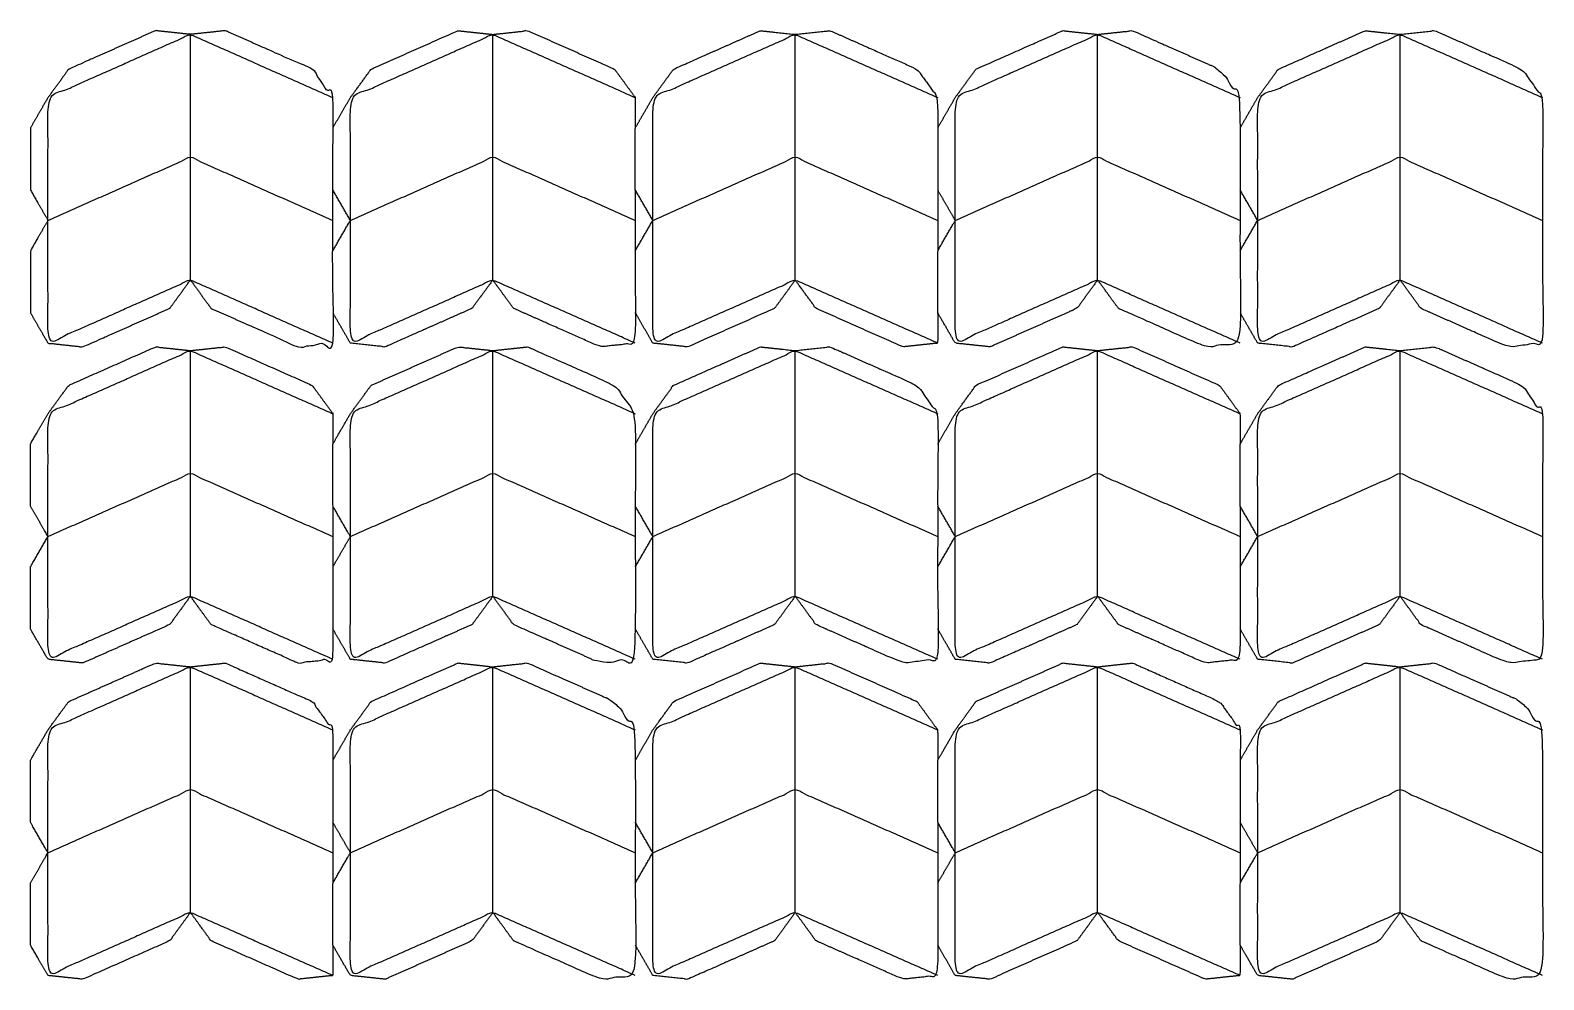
# Model space of a CAD drawing. Header units: millimetres. Extents: x 0 to 50.2, y -0.1 to 31.7.
# Drawn here: x 25.35 to 46.91, y 17.94 to 31.47 of the extents above; entities that cross this region are included whole.
import ezdxf

# ---------------------------------------------------------------- set-up
doc = ezdxf.new("R2010")
doc.units = ezdxf.units.MM
doc.layers.add('Make2D$Visible$Curves', color=18, linetype='Continuous', true_color=0x000000)

msp = doc.modelspace()

# ---------------------------------------------------------------- linework, layer by layer
at = {"layer": 'Make2D$Visible$Curves', "color": 1, "lineweight": -3, "true_color": 0xff0000}
for points, knots in [([(25.601, 28.761), (25.476, 28.978), (25.351, 29.194), (25.351, 29.636), (25.351, 30.078), (25.476, 30.295), (25.601, 30.511), (25.748, 30.713), (25.896, 30.915), (26.515, 31.19), (27.133, 31.464), (27.382, 31.437), (27.631, 31.411), (27.879, 31.437), (28.128, 31.464), (28.747, 31.19), (29.366, 30.915), (29.513, 30.713), (29.66, 30.511), (29.66, 28.761), (29.66, 27.011), (29.412, 26.985), (29.163, 26.958), (28.544, 27.233), (27.925, 27.507), (27.778, 27.709), (27.631, 27.911), (27.483, 27.709), (27.336, 27.507), (26.717, 27.233), (26.098, 26.958), (25.85, 26.985), (25.601, 27.011), (25.476, 27.228), (25.351, 27.444), (25.351, 27.886), (25.351, 28.328), (25.476, 28.545), (25.601, 28.761)], [0, 0, 0, 1, 1, 2, 2, 3, 3, 4, 4, 5, 5, 6, 6, 7, 7, 8, 8, 9, 9, 10, 10, 11, 11, 12, 12, 13, 13, 14, 14, 15, 15, 16, 16, 17, 17, 18, 18, 19, 19, 19]), ([(29.66, 30.078), (29.785, 30.295), (29.91, 30.511), (30.058, 30.713), (30.205, 30.915), (30.824, 31.19), (31.443, 31.464), (31.691, 31.437), (31.94, 31.411), (32.188, 31.437), (32.437, 31.464), (33.056, 31.19), (33.675, 30.915), (33.822, 30.713), (33.97, 30.511), (33.97, 30.295), (33.97, 30.078)], [2, 2, 2, 3, 3, 4, 4, 5, 5, 6, 6, 7, 7, 8, 8, 9, 9, 9.123718, 9.123718, 9.123718]), ([(33.97, 29.195), (33.97, 29.637), (33.97, 30.078), (34.095, 30.295), (34.22, 30.511), (34.367, 30.713), (34.514, 30.915), (35.133, 31.19), (35.752, 31.464), (36.001, 31.437), (36.249, 31.411), (36.498, 31.437), (36.746, 31.464), (37.365, 31.19), (37.984, 30.915), (38.132, 30.713), (38.279, 30.511), (38.279, 29.42), (38.279, 28.328)], [1.000724, 1.000724, 1.000724, 2, 2, 3, 3, 4, 4, 5, 5, 6, 6, 7, 7, 8, 8, 9, 9, 9.623718, 9.623718, 9.623718]), ([(38.279, 30.078), (38.404, 30.295), (38.529, 30.511), (38.676, 30.713), (38.823, 30.915), (39.442, 31.19), (40.061, 31.464), (40.31, 31.437), (40.558, 31.411), (40.807, 31.437), (41.056, 31.464), (41.675, 31.19), (42.294, 30.915), (42.441, 30.713), (42.588, 30.511), (42.588, 28.761), (42.588, 27.011), (42.34, 26.985), (42.091, 26.958), (41.472, 27.233), (40.853, 27.507), (40.706, 27.709), (40.558, 27.911), (40.411, 27.709), (40.264, 27.507), (39.645, 27.233), (39.026, 26.958), (38.777, 26.985), (38.529, 27.011), (38.404, 27.228), (38.279, 27.444), (38.279, 27.886), (38.279, 28.328), (38.404, 28.545), (38.529, 28.761), (38.404, 28.978), (38.279, 29.194)], [-17, -17, -17, -16, -16, -15, -15, -14, -14, -13, -13, -12, -12, -11, -11, -10, -10, -9, -9, -8, -8, -7, -7, -6, -6, -5, -5, -4, -4, -3, -3, -2, -2, -1, -1, 0, 0, 1, 1, 1]), ([(42.588, 30.078), (42.713, 30.295), (42.838, 30.511), (42.985, 30.713), (43.133, 30.915), (43.752, 31.19), (44.371, 31.464), (44.619, 31.437), (44.868, 31.411), (45.116, 31.437), (45.365, 31.464), (45.984, 31.19), (46.603, 30.915), (46.75, 30.713), (46.897, 30.511), (46.897, 28.761), (46.897, 27.011), (46.649, 26.985), (46.4, 26.958), (45.781, 27.233), (45.162, 27.507), (45.015, 27.709), (44.868, 27.911), (44.72, 27.709), (44.573, 27.507), (43.954, 27.233), (43.335, 26.958), (43.087, 26.985), (42.838, 27.011), (42.713, 27.228), (42.588, 27.444)], [2, 2, 2, 3, 3, 4, 4, 5, 5, 6, 6, 7, 7, 8, 8, 9, 9, 10, 10, 11, 11, 12, 12, 13, 13, 14, 14, 15, 15, 16, 16, 17, 17, 17]), ([(33.97, 29.195), (33.97, 28.103), (33.97, 27.011), (33.721, 26.985), (33.472, 26.958), (32.853, 27.233), (32.234, 27.507), (32.087, 27.709), (31.94, 27.911), (31.793, 27.709), (31.645, 27.507), (31.026, 27.233), (30.407, 26.958), (30.159, 26.985), (29.91, 27.011), (29.785, 27.228), (29.66, 27.444)], [-9.623806, -9.623806, -9.623806, -9, -9, -8, -8, -7, -7, -6, -6, -5, -5, -4, -4, -3, -3, -2, -2, -2]), ([(29.66, 28.328), (29.785, 28.545), (29.91, 28.761), (29.785, 28.978), (29.66, 29.194)], [-1, -1, -1, 0, 0, 1, 1, 1]), ([(33.97, 28.328), (34.095, 28.545), (34.22, 28.761), (34.095, 28.978), (33.97, 29.194)], [-1, -1, -1, 0, 0, 1, 1, 1]), ([(42.588, 28.328), (42.713, 28.545), (42.838, 28.761), (42.713, 28.978), (42.588, 29.194)], [-1, -1, -1, 0, 0, 1, 1, 1]), ([(38.279, 27.444), (38.279, 27.228), (38.279, 27.011), (38.03, 26.985), (37.782, 26.958), (37.163, 27.233), (36.544, 27.507), (36.396, 27.709), (36.249, 27.911), (36.102, 27.709), (35.955, 27.507), (35.336, 27.233), (34.717, 26.958), (34.468, 26.985), (34.22, 27.011), (34.095, 27.228), (33.97, 27.444)], [9.87643, 9.87643, 9.87643, 10, 10, 11, 11, 12, 12, 13, 13, 14, 14, 15, 15, 16, 16, 17, 17, 17]), ([(29.66, 24.688), (29.66, 23.597), (29.66, 22.506), (29.412, 22.479), (29.163, 22.453), (28.544, 22.727), (27.925, 23.001), (27.778, 23.203), (27.631, 23.405), (27.483, 23.203), (27.336, 23.001), (26.717, 22.727), (26.098, 22.453), (25.85, 22.479), (25.601, 22.506), (25.476, 22.722), (25.351, 22.939), (25.351, 23.381), (25.351, 23.823), (25.476, 24.039), (25.601, 24.256), (25.476, 24.472), (25.351, 24.689), (25.351, 25.131), (25.351, 25.573), (25.476, 25.789), (25.601, 26.006), (25.748, 26.208), (25.896, 26.41), (26.515, 26.684), (27.133, 26.958), (27.382, 26.932), (27.631, 26.905), (27.879, 26.932), (28.128, 26.958), (28.747, 26.684), (29.366, 26.41), (29.513, 26.208), (29.66, 26.006), (29.66, 25.789), (29.66, 25.573)], [-9.62362, -9.62362, -9.62362, -9, -9, -8, -8, -7, -7, -6, -6, -5, -5, -4, -4, -3, -3, -2, -2, -1, -1, 0, 0, 1, 1, 2, 2, 3, 3, 4, 4, 5, 5, 6, 6, 7, 7, 8, 8, 9, 9, 9.123718, 9.123718, 9.123718]), ([(29.66, 23.823), (29.785, 24.039), (29.91, 24.256), (29.785, 24.472), (29.66, 24.689), (29.66, 25.131), (29.66, 25.573), (29.785, 25.789), (29.91, 26.006), (30.058, 26.208), (30.205, 26.41), (30.824, 26.684), (31.443, 26.958), (31.691, 26.932), (31.94, 26.905), (32.188, 26.932), (32.437, 26.958), (33.056, 26.684), (33.675, 26.41), (33.822, 26.208), (33.97, 26.006), (33.97, 24.256), (33.97, 22.506), (33.721, 22.479), (33.472, 22.453), (32.853, 22.727), (32.234, 23.001), (32.087, 23.203), (31.94, 23.405), (31.793, 23.203), (31.645, 23.001), (31.026, 22.727), (30.407, 22.453), (30.159, 22.479), (29.91, 22.506), (29.785, 22.722), (29.66, 22.939)], [-1, -1, -1, 0, 0, 1, 1, 2, 2, 3, 3, 4, 4, 5, 5, 6, 6, 7, 7, 8, 8, 9, 9, 10, 10, 11, 11, 12, 12, 13, 13, 14, 14, 15, 15, 16, 16, 17, 17, 17]), ([(33.97, 25.573), (34.095, 25.789), (34.22, 26.006), (34.367, 26.208), (34.514, 26.41), (35.133, 26.684), (35.752, 26.958), (36.001, 26.932), (36.249, 26.905), (36.498, 26.932), (36.746, 26.958), (37.365, 26.684), (37.984, 26.41), (38.132, 26.208), (38.279, 26.006), (38.279, 24.256), (38.279, 22.506), (38.03, 22.479), (37.782, 22.453), (37.163, 22.727), (36.544, 23.001), (36.396, 23.203), (36.249, 23.405), (36.102, 23.203), (35.955, 23.001), (35.336, 22.727), (34.717, 22.453), (34.468, 22.479), (34.22, 22.506), (34.095, 22.722), (33.97, 22.939)], [2, 2, 2, 3, 3, 4, 4, 5, 5, 6, 6, 7, 7, 8, 8, 9, 9, 10, 10, 11, 11, 12, 12, 13, 13, 14, 14, 15, 15, 16, 16, 17, 17, 17]), ([(38.279, 25.573), (38.404, 25.789), (38.529, 26.006), (38.676, 26.208), (38.823, 26.41), (39.442, 26.684), (40.061, 26.958), (40.31, 26.932), (40.558, 26.905), (40.807, 26.932), (41.056, 26.958), (41.675, 26.684), (42.294, 26.41), (42.441, 26.208), (42.588, 26.006), (42.588, 25.789), (42.588, 25.573)], [2, 2, 2, 3, 3, 4, 4, 5, 5, 6, 6, 7, 7, 8, 8, 9, 9, 9.123718, 9.123718, 9.123718]), ([(42.588, 24.689), (42.588, 25.131), (42.588, 25.573), (42.713, 25.789), (42.838, 26.006), (42.985, 26.208), (43.133, 26.41), (43.752, 26.684), (44.371, 26.958), (44.619, 26.932), (44.868, 26.905), (45.116, 26.932), (45.365, 26.958), (45.984, 26.684), (46.603, 26.41), (46.75, 26.208), (46.897, 26.006), (46.897, 24.256), (46.897, 22.506), (46.649, 22.479), (46.4, 22.453), (45.781, 22.727), (45.162, 23.001), (45.015, 23.203), (44.868, 23.405), (44.72, 23.203), (44.573, 23.001), (43.954, 22.727), (43.335, 22.453), (43.087, 22.479), (42.838, 22.506), (42.713, 22.722), (42.588, 22.939)], [1.00035, 1.00035, 1.00035, 2, 2, 3, 3, 4, 4, 5, 5, 6, 6, 7, 7, 8, 8, 9, 9, 10, 10, 11, 11, 12, 12, 13, 13, 14, 14, 15, 15, 16, 16, 17, 17, 17]), ([(33.97, 23.823), (34.095, 24.039), (34.22, 24.256), (34.095, 24.472), (33.97, 24.689)], [-1, -1, -1, 0, 0, 1, 1, 1]), ([(42.588, 24.689), (42.588, 23.597), (42.588, 22.506), (42.34, 22.479), (42.091, 22.453), (41.472, 22.727), (40.853, 23.001), (40.706, 23.203), (40.558, 23.405), (40.411, 23.203), (40.264, 23.001), (39.645, 22.727), (39.026, 22.453), (38.777, 22.479), (38.529, 22.506), (38.404, 22.722), (38.279, 22.939)], [-9.623806, -9.623806, -9.623806, -9, -9, -8, -8, -7, -7, -6, -6, -5, -5, -4, -4, -3, -3, -2, -2, -2]), ([(38.279, 23.823), (38.404, 24.039), (38.529, 24.256), (38.404, 24.472), (38.279, 24.689)], [-1, -1, -1, 0, 0, 1, 1, 1]), ([(42.588, 23.823), (42.713, 24.039), (42.838, 24.256), (42.713, 24.472), (42.588, 24.689)], [-1, -1, -1, 0, 0, 1, 1, 1]), ([(29.66, 18.434), (29.66, 18.217), (29.66, 18), (29.412, 17.973), (29.163, 17.947), (28.544, 18.221), (27.925, 18.495), (27.778, 18.697), (27.631, 18.899), (27.483, 18.697), (27.336, 18.495), (26.717, 18.221), (26.098, 17.947), (25.85, 17.973), (25.601, 18), (25.476, 18.217), (25.351, 18.433), (25.351, 18.875), (25.351, 19.317), (25.476, 19.533), (25.601, 19.75), (25.476, 19.967), (25.351, 20.183), (25.351, 20.625), (25.351, 21.067), (25.476, 21.283), (25.601, 21.5), (25.748, 21.702), (25.896, 21.904), (26.515, 22.178), (27.133, 22.453), (27.382, 22.426), (27.631, 22.399), (27.879, 22.426), (28.128, 22.453), (28.747, 22.178), (29.366, 21.904), (29.513, 21.702), (29.66, 21.5), (29.66, 20.408), (29.66, 19.317)], [-9.123873, -9.123873, -9.123873, -9, -9, -8, -8, -7, -7, -6, -6, -5, -5, -4, -4, -3, -3, -2, -2, -1, -1, 0, 0, 1, 1, 2, 2, 3, 3, 4, 4, 5, 5, 6, 6, 7, 7, 8, 8, 9, 9, 9.623718, 9.623718, 9.623718]), ([(29.66, 21.067), (29.785, 21.283), (29.91, 21.5), (30.058, 21.702), (30.205, 21.904), (30.824, 22.178), (31.443, 22.453), (31.691, 22.426), (31.94, 22.399), (32.188, 22.426), (32.437, 22.453), (33.056, 22.178), (33.675, 21.904), (33.822, 21.702), (33.97, 21.5), (33.97, 19.75), (33.97, 18), (33.721, 17.973), (33.472, 17.947), (32.853, 18.221), (32.234, 18.495), (32.087, 18.697), (31.94, 18.899), (31.793, 18.697), (31.645, 18.495), (31.026, 18.221), (30.407, 17.947), (30.159, 17.973), (29.91, 18), (29.785, 18.217), (29.66, 18.433), (29.66, 18.875), (29.66, 19.317), (29.785, 19.533), (29.91, 19.75), (29.785, 19.967), (29.66, 20.183)], [-17, -17, -17, -16, -16, -15, -15, -14, -14, -13, -13, -12, -12, -11, -11, -10, -10, -9, -9, -8, -8, -7, -7, -6, -6, -5, -5, -4, -4, -3, -3, -2, -2, -1, -1, 0, 0, 1, 1, 1]), ([(33.97, 21.067), (34.095, 21.283), (34.22, 21.5), (34.367, 21.702), (34.514, 21.904), (35.133, 22.178), (35.752, 22.453), (36.001, 22.426), (36.249, 22.399), (36.498, 22.426), (36.746, 22.453), (37.365, 22.178), (37.984, 21.904), (38.132, 21.702), (38.279, 21.5), (38.279, 21.283), (38.279, 21.067)], [2, 2, 2, 3, 3, 4, 4, 5, 5, 6, 6, 7, 7, 8, 8, 9, 9, 9.123718, 9.123718, 9.123718]), ([(38.279, 19.317), (38.404, 19.533), (38.529, 19.75), (38.404, 19.967), (38.279, 20.183), (38.279, 20.625), (38.279, 21.067), (38.404, 21.283), (38.529, 21.5), (38.676, 21.702), (38.823, 21.904), (39.442, 22.178), (40.061, 22.453), (40.31, 22.426), (40.558, 22.399), (40.807, 22.426), (41.056, 22.453), (41.675, 22.178), (42.294, 21.904), (42.441, 21.702), (42.588, 21.5), (42.588, 20.408), (42.588, 19.317)], [-1, -1, -1, 0, 0, 1, 1, 2, 2, 3, 3, 4, 4, 5, 5, 6, 6, 7, 7, 8, 8, 9, 9, 9.623718, 9.623718, 9.623718]), ([(42.588, 21.067), (42.713, 21.283), (42.838, 21.5), (42.985, 21.702), (43.133, 21.904), (43.752, 22.178), (44.371, 22.453), (44.619, 22.426), (44.868, 22.399), (45.116, 22.426), (45.365, 22.453), (45.984, 22.178), (46.603, 21.904), (46.75, 21.702), (46.897, 21.5), (46.897, 19.75), (46.897, 18), (46.649, 17.973), (46.4, 17.947), (45.781, 18.221), (45.162, 18.495), (45.015, 18.697), (44.868, 18.899), (44.72, 18.697), (44.573, 18.495), (43.954, 18.221), (43.335, 17.947), (43.087, 17.973), (42.838, 18), (42.713, 18.217), (42.588, 18.433), (42.588, 18.875), (42.588, 19.317), (42.713, 19.533), (42.838, 19.75), (42.713, 19.967), (42.588, 20.183)], [-17, -17, -17, -16, -16, -15, -15, -14, -14, -13, -13, -12, -12, -11, -11, -10, -10, -9, -9, -8, -8, -7, -7, -6, -6, -5, -5, -4, -4, -3, -3, -2, -2, -1, -1, 0, 0, 1, 1, 1]), ([(33.97, 19.317), (34.095, 19.533), (34.22, 19.75), (34.095, 19.967), (33.97, 20.183)], [-1, -1, -1, 0, 0, 1, 1, 1]), ([(38.279, 20.183), (38.279, 19.092), (38.279, 18), (38.03, 17.973), (37.782, 17.947), (37.163, 18.221), (36.544, 18.495), (36.396, 18.697), (36.249, 18.899), (36.102, 18.697), (35.955, 18.495), (35.336, 18.221), (34.717, 17.947), (34.468, 17.973), (34.22, 18), (34.095, 18.217), (33.97, 18.433)], [9.376222, 9.376222, 9.376222, 10, 10, 11, 11, 12, 12, 13, 13, 14, 14, 15, 15, 16, 16, 17, 17, 17]), ([(42.588, 18.433), (42.588, 18.216), (42.588, 18), (42.34, 17.973), (42.091, 17.947), (41.472, 18.221), (40.853, 18.495), (40.706, 18.697), (40.558, 18.899), (40.411, 18.697), (40.264, 18.495), (39.645, 18.221), (39.026, 17.947), (38.777, 17.973), (38.529, 18), (38.404, 18.217), (38.279, 18.433)], [9.876318, 9.876318, 9.876318, 10, 10, 11, 11, 12, 12, 13, 13, 14, 14, 15, 15, 16, 16, 17, 17, 17])]:
    msp.add_open_spline(points, degree=2, knots=knots, dxfattribs=at)
at = {"layer": 'Make2D$Visible$Curves', "color": 5, "lineweight": -3, "true_color": 0x0000ff}
for points, knots in [([(29.66, 27.011), (28.645, 27.461), (27.631, 27.911), (26.616, 27.461), (25.601, 27.011), (25.601, 28.761), (25.601, 30.511), (26.616, 30.961), (27.631, 31.411), (28.645, 30.961), (29.66, 30.511)], [0, 0, 0, 1, 1, 2, 2, 3, 3, 4, 4, 5, 5, 5]), ([(27.631, 27.911), (27.631, 28.786), (27.631, 29.661), (27.631, 30.536), (27.631, 31.411)], [0, 0, 0, 1, 1, 2, 2, 2]), ([(33.97, 27.011), (32.955, 27.461), (31.94, 27.911), (30.925, 27.461), (29.91, 27.011), (29.91, 28.761), (29.91, 30.511), (30.925, 30.961), (31.94, 31.411), (32.955, 30.961), (33.97, 30.511)], [0, 0, 0, 1, 1, 2, 2, 3, 3, 4, 4, 5, 5, 5]), ([(31.94, 27.911), (31.94, 28.786), (31.94, 29.661), (31.94, 30.536), (31.94, 31.411)], [0, 0, 0, 1, 1, 2, 2, 2]), ([(38.279, 27.011), (37.264, 27.461), (36.249, 27.911), (35.234, 27.461), (34.22, 27.011), (34.22, 28.761), (34.22, 30.511), (35.234, 30.961), (36.249, 31.411), (37.264, 30.961), (38.279, 30.511)], [0, 0, 0, 1, 1, 2, 2, 3, 3, 4, 4, 5, 5, 5]), ([(36.249, 27.911), (36.249, 28.786), (36.249, 29.661), (36.249, 30.536), (36.249, 31.411)], [0, 0, 0, 1, 1, 2, 2, 2]), ([(42.588, 27.011), (41.573, 27.461), (40.558, 27.911), (39.544, 27.461), (38.529, 27.011), (38.529, 28.761), (38.529, 30.511), (39.544, 30.961), (40.558, 31.411), (41.573, 30.961), (42.588, 30.511)], [0, 0, 0, 1, 1, 2, 2, 3, 3, 4, 4, 5, 5, 5]), ([(40.558, 27.911), (40.558, 28.786), (40.558, 29.661), (40.558, 30.536), (40.558, 31.411)], [0, 0, 0, 1, 1, 2, 2, 2]), ([(46.897, 27.011), (45.883, 27.461), (44.868, 27.911), (43.853, 27.461), (42.838, 27.011), (42.838, 28.761), (42.838, 30.511), (43.853, 30.961), (44.868, 31.411), (45.883, 30.961), (46.897, 30.511)], [0, 0, 0, 1, 1, 2, 2, 3, 3, 4, 4, 5, 5, 5]), ([(44.868, 27.911), (44.868, 28.786), (44.868, 29.661), (44.868, 30.536), (44.868, 31.411)], [0, 0, 0, 1, 1, 2, 2, 2]), ([(25.601, 28.761), (26.616, 29.211), (27.631, 29.661), (28.645, 29.211), (29.66, 28.761)], [0, 0, 0, 1, 1, 2, 2, 2]), ([(29.91, 28.761), (30.925, 29.211), (31.94, 29.661), (32.955, 29.211), (33.97, 28.761)], [0, 0, 0, 1, 1, 2, 2, 2]), ([(34.22, 28.761), (35.234, 29.211), (36.249, 29.661), (37.264, 29.211), (38.279, 28.761)], [0, 0, 0, 1, 1, 2, 2, 2]), ([(38.529, 28.761), (39.544, 29.211), (40.558, 29.661), (41.573, 29.211), (42.588, 28.761)], [0, 0, 0, 1, 1, 2, 2, 2]), ([(42.838, 28.761), (43.853, 29.211), (44.868, 29.661), (45.883, 29.211), (46.897, 28.761)], [0, 0, 0, 1, 1, 2, 2, 2]), ([(29.66, 22.506), (28.645, 22.955), (27.631, 23.405), (26.616, 22.955), (25.601, 22.506), (25.601, 24.256), (25.601, 26.006), (26.616, 26.455), (27.631, 26.905), (28.645, 26.455), (29.66, 26.006)], [0, 0, 0, 1, 1, 2, 2, 3, 3, 4, 4, 5, 5, 5]), ([(27.631, 23.405), (27.631, 24.28), (27.631, 25.155), (27.631, 26.03), (27.631, 26.905)], [0, 0, 0, 1, 1, 2, 2, 2]), ([(33.97, 22.506), (32.955, 22.955), (31.94, 23.405), (30.925, 22.955), (29.91, 22.506), (29.91, 24.256), (29.91, 26.006), (30.925, 26.455), (31.94, 26.905), (32.955, 26.455), (33.97, 26.006)], [0, 0, 0, 1, 1, 2, 2, 3, 3, 4, 4, 5, 5, 5]), ([(31.94, 23.405), (31.94, 24.28), (31.94, 25.155), (31.94, 26.03), (31.94, 26.905)], [0, 0, 0, 1, 1, 2, 2, 2]), ([(38.279, 22.506), (37.264, 22.955), (36.249, 23.405), (35.234, 22.955), (34.22, 22.506), (34.22, 24.256), (34.22, 26.006), (35.234, 26.455), (36.249, 26.905), (37.264, 26.455), (38.279, 26.006)], [0, 0, 0, 1, 1, 2, 2, 3, 3, 4, 4, 5, 5, 5]), ([(36.249, 23.405), (36.249, 24.28), (36.249, 25.155), (36.249, 26.03), (36.249, 26.905)], [0, 0, 0, 1, 1, 2, 2, 2]), ([(42.588, 22.506), (41.573, 22.955), (40.558, 23.405), (39.544, 22.955), (38.529, 22.506), (38.529, 24.256), (38.529, 26.006), (39.544, 26.455), (40.558, 26.905), (41.573, 26.455), (42.588, 26.006)], [0, 0, 0, 1, 1, 2, 2, 3, 3, 4, 4, 5, 5, 5]), ([(40.558, 23.405), (40.558, 24.28), (40.558, 25.155), (40.558, 26.03), (40.558, 26.905)], [0, 0, 0, 1, 1, 2, 2, 2]), ([(46.897, 22.506), (45.883, 22.955), (44.868, 23.405), (43.853, 22.955), (42.838, 22.506), (42.838, 24.256), (42.838, 26.006), (43.853, 26.455), (44.868, 26.905), (45.883, 26.455), (46.897, 26.006)], [0, 0, 0, 1, 1, 2, 2, 3, 3, 4, 4, 5, 5, 5]), ([(44.868, 23.405), (44.868, 24.28), (44.868, 25.155), (44.868, 26.03), (44.868, 26.905)], [0, 0, 0, 1, 1, 2, 2, 2]), ([(25.601, 24.256), (26.616, 24.705), (27.631, 25.155), (28.645, 24.705), (29.66, 24.256)], [0, 0, 0, 1, 1, 2, 2, 2]), ([(29.91, 24.256), (30.925, 24.705), (31.94, 25.155), (32.955, 24.705), (33.97, 24.256)], [0, 0, 0, 1, 1, 2, 2, 2]), ([(34.22, 24.256), (35.234, 24.705), (36.249, 25.155), (37.264, 24.705), (38.279, 24.256)], [0, 0, 0, 1, 1, 2, 2, 2]), ([(38.529, 24.256), (39.544, 24.705), (40.558, 25.155), (41.573, 24.705), (42.588, 24.256)], [0, 0, 0, 1, 1, 2, 2, 2]), ([(42.838, 24.256), (43.853, 24.705), (44.868, 25.155), (45.883, 24.705), (46.897, 24.256)], [0, 0, 0, 1, 1, 2, 2, 2]), ([(29.66, 18), (28.645, 18.45), (27.631, 18.899), (26.616, 18.45), (25.601, 18), (25.601, 19.75), (25.601, 21.5), (26.616, 21.95), (27.631, 22.399), (28.645, 21.95), (29.66, 21.5)], [0, 0, 0, 1, 1, 2, 2, 3, 3, 4, 4, 5, 5, 5]), ([(27.631, 18.899), (27.631, 19.774), (27.631, 20.649), (27.631, 21.524), (27.631, 22.399)], [0, 0, 0, 1, 1, 2, 2, 2]), ([(33.97, 18), (32.955, 18.45), (31.94, 18.899), (30.925, 18.45), (29.91, 18), (29.91, 19.75), (29.91, 21.5), (30.925, 21.95), (31.94, 22.399), (32.955, 21.95), (33.97, 21.5)], [0, 0, 0, 1, 1, 2, 2, 3, 3, 4, 4, 5, 5, 5]), ([(31.94, 18.899), (31.94, 19.774), (31.94, 20.649), (31.94, 21.524), (31.94, 22.399)], [0, 0, 0, 1, 1, 2, 2, 2]), ([(38.279, 18), (37.264, 18.45), (36.249, 18.899), (35.234, 18.45), (34.22, 18), (34.22, 19.75), (34.22, 21.5), (35.234, 21.95), (36.249, 22.399), (37.264, 21.95), (38.279, 21.5)], [0, 0, 0, 1, 1, 2, 2, 3, 3, 4, 4, 5, 5, 5]), ([(36.249, 18.899), (36.249, 19.774), (36.249, 20.649), (36.249, 21.524), (36.249, 22.399)], [0, 0, 0, 1, 1, 2, 2, 2]), ([(42.588, 18), (41.573, 18.45), (40.558, 18.899), (39.544, 18.45), (38.529, 18), (38.529, 19.75), (38.529, 21.5), (39.544, 21.95), (40.558, 22.399), (41.573, 21.95), (42.588, 21.5)], [0, 0, 0, 1, 1, 2, 2, 3, 3, 4, 4, 5, 5, 5]), ([(40.558, 18.899), (40.558, 19.774), (40.558, 20.649), (40.558, 21.524), (40.558, 22.399)], [0, 0, 0, 1, 1, 2, 2, 2]), ([(46.897, 18), (45.883, 18.45), (44.868, 18.899), (43.853, 18.45), (42.838, 18), (42.838, 19.75), (42.838, 21.5), (43.853, 21.95), (44.868, 22.399), (45.883, 21.95), (46.897, 21.5)], [0, 0, 0, 1, 1, 2, 2, 3, 3, 4, 4, 5, 5, 5]), ([(44.868, 18.899), (44.868, 19.774), (44.868, 20.649), (44.868, 21.524), (44.868, 22.399)], [0, 0, 0, 1, 1, 2, 2, 2]), ([(25.601, 19.75), (26.616, 20.2), (27.631, 20.649), (28.645, 20.2), (29.66, 19.75)], [0, 0, 0, 1, 1, 2, 2, 2]), ([(29.91, 19.75), (30.925, 20.2), (31.94, 20.649), (32.955, 20.2), (33.97, 19.75)], [0, 0, 0, 1, 1, 2, 2, 2]), ([(34.22, 19.75), (35.234, 20.2), (36.249, 20.649), (37.264, 20.2), (38.279, 19.75)], [0, 0, 0, 1, 1, 2, 2, 2]), ([(38.529, 19.75), (39.544, 20.2), (40.558, 20.649), (41.573, 20.2), (42.588, 19.75)], [0, 0, 0, 1, 1, 2, 2, 2]), ([(42.838, 19.75), (43.853, 20.2), (44.868, 20.649), (45.883, 20.2), (46.897, 19.75)], [0, 0, 0, 1, 1, 2, 2, 2])]:
    msp.add_open_spline(points, degree=2, knots=knots, dxfattribs=at)

doc.saveas('drawing.dxf')
